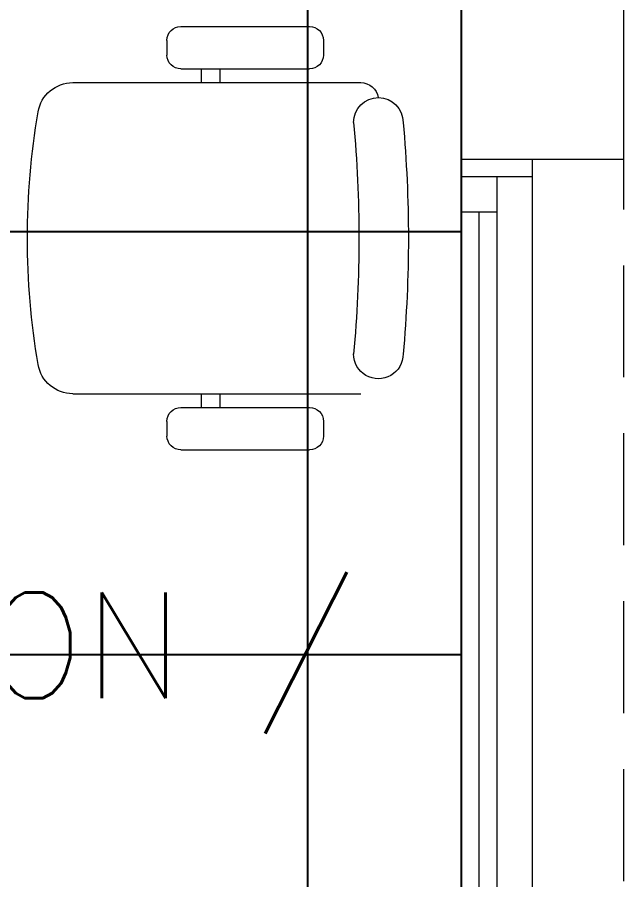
# Model space of a CAD drawing. Header units: inches. Extents: x -12418 to 472786, y -29325 to 19878.
# Drawn here: x 48188 to 49048, y -11119 to -9896 of the extents above; entities that cross this region are included whole.
import ezdxf

# ---------------------------------------------------------------- set-up
doc = ezdxf.new("R2010")
doc.units = ezdxf.units.IN
doc.header["$LTSCALE"] = 25
doc.header["$MEASUREMENT"] = 0
doc.linetypes.add('00-Ground Floor$0$HIDDEN', pattern=[9.525, 6.35, -3.175])
doc.linetypes.add('DASHDOT', pattern=[25.4, 12.7, -6.35, 0, -6.35])
doc.layers.get('0').update_dxf_attribs({"color": 8})
for name, color, linetype, lineweight in [('00-Ground Floor$0$72_EGR_BASE_TEXT', 252, 'Continuous', 5), ('00-Ground Floor$0$Aluminum', 251, 'Continuous', 5), ('00-Ground Floor$0$LOADING', 253, 'Continuous', 5), ('00-Ground Floor$0$NEW Wall', 166, 'Continuous', 5), ('00-Ground Floor$0$Proj', 251, 'Continuous', 5), ('00-Ground Floor$0$Walls', 251, 'Continuous', 5), ('E-LITE-CLNG-CNDT', 6, 'DASHDOT', 35)]:
    doc.layers.add(name, color=color, linetype=linetype, lineweight=lineweight)
doc.layers.add('00-Ground Floor$0$False Ceiling', color=251, linetype='Continuous')
doc.styles.add('00-Ground Floor$0$SIMPLEX', font='SIMPLEX.shx', dxfattribs={"height": 150})

# ---------------------------------------------------------------- blocks, each defined once
blk = doc.blocks.new('*X69')
at = {"color": 0}
for p, q in [((5, 3), (5, 3)), ((5, 3), (5, 3)), ((5, 3), (5, 3)), ((5, 3), (5, 3)), ((5, 3), (5, 3)), ((5, 3), (5, 3)), ((5, 3), (5, 3)), ((5, 3), (5, 3)), ((5, 3), (5, 3)), ((5, 3), (5, 3)), ((5, 3), (5, 3)), ((5, 3), (5, 3)), ((5, 3), (5, 3)), ((5, 3), (5, 3)), ((5, 3), (5, 3)), ((5, 3), (5, 3)), ((5, 3), (5, 3)), ((5, 3), (5, 3)), ((5, 3), (5, 3)), ((5, 3), (5, 3)), ((5, 3), (5, 3)), ((5, 3), (5, 3)), ((5, 3), (5, 3)), ((5, 3), (5, 3)), ((5, 3), (5, 3)), ((5, 3), (5, 3)), ((5, 3), (5, 3)), ((5, 3), (5, 3)), ((5, 3), (5, 3)), ((5, 3), (5, 3)), ((5, 3), (5, 3)), ((5, 3), (5, 3)), ((5, 3), (5, 3)), ((5, 3), (5, 3)), ((5, 3), (5, 3)), ((5, 3), (5, 3)), ((5, 3), (5, 3)), ((5, 3), (5, 3)), ((5, 3), (5, 3)), ((5, 3), (5, 3)), ((5, 3), (5, 3)), ((5, 3), (5, 3)), ((5, 3), (5, 3)), ((5, 3), (5, 3)), ((5, 3), (5, 3)), ((5, 3), (5, 3)), ((5, 3), (5, 3)), ((5, 3), (5, 3)), ((5, 3), (5, 3)), ((5, 3), (5, 3)), ((5, 3), (5, 3)), ((5, 3), (5, 3)), ((5, 3), (5, 3)), ((5, 3), (5, 3)), ((5, 3), (5, 3)), ((5, 3), (5, 3)), ((5, 3), (5, 3)), ((5, 3), (5, 3)), ((5, 3), (5, 3)), ((5, 3), (5, 3)), ((5, 3), (5, 3)), ((5, 3), (5, 3)), ((5, 3), (5, 3)), ((5, 3), (5, 3)), ((5, 3), (5, 3)), ((5, 3), (5, 3)), ((6, 3), (5, 3)), ((5, 3), (5, 3)), ((6, 3), (5, 3)), ((5, 3), (5, 3)), ((6, 3), (5, 3)), ((5, 3), (5, 3)), ((6, 3), (5, 3)), ((5, 3), (5, 3)), ((5, 3), (5, 3)), ((5, 3), (5, 3)), ((5, 3), (5, 3)), ((5, 3), (5, 3)), ((5, 3), (5, 3)), ((5, 3), (5, 3)), ((5, 3), (5, 3)), ((5, 3), (5, 3)), ((5, 3), (5, 3)), ((5, 3), (5, 3)), ((5, 3), (5, 3)), ((5, 3), (5, 3)), ((5, 3), (5, 3)), ((5, 3), (5, 3)), ((5, 3), (5, 3)), ((5, 3), (5, 3)), ((5, 3), (5, 3)), ((5, 3), (5, 3)), ((5, 3), (5, 3)), ((5, 3), (5, 3)), ((5, 3), (5, 3)), ((5, 3), (5, 3)), ((6, 3), (6, 3)), ((6, 3), (6, 3)), ((6, 3), (6, 3)), ((6, 3), (6, 3)), ((6, 3), (6, 3)), ((6, 3), (6, 3)), ((6, 3), (6, 3)), ((6, 3), (6, 3)), ((6, 3), (6, 3)), ((6, 3), (6, 3)), ((6, 3), (6, 3)), ((6, 3), (6, 3)), ((6, 3), (6, 3)), ((6, 3), (6, 3)), ((6, 3), (6, 3)), ((6, 3), (6, 3)), ((6, 3), (6, 3)), ((6, 3), (6, 3)), ((6, 3), (6, 3)), ((6, 3), (6, 3)), ((6, 3), (6, 3)), ((6, 3), (6, 3)), ((6, 3), (6, 3)), ((6, 3), (6, 3)), ((6, 3), (6, 3)), ((6, 3), (6, 3)), ((6, 3), (6, 3)), ((6, 3), (6, 3)), ((6, 3), (6, 3)), ((6, 3), (6, 3)), ((6, 3), (6, 3)), ((6, 3), (6, 3)), ((6, 3), (6, 3)), ((6, 3), (6, 3)), ((6, 3), (6, 3)), ((6, 3), (6, 3)), ((6, 3), (6, 3)), ((6, 3), (6, 3)), ((6, 3), (6, 3)), ((6, 3), (6, 3)), ((6, 3), (6, 3)), ((6, 3), (6, 3)), ((6, 3), (6, 3)), ((6, 3), (6, 3)), ((6, 3), (6, 3)), ((6, 3), (6, 3)), ((6, 3), (6, 3)), ((6, 3), (6, 3)), ((6, 3), (6, 3)), ((6, 3), (6, 3)), ((6, 3), (6, 3)), ((6, 3), (6, 3)), ((6, 3), (6, 3)), ((6, 3), (6, 3)), ((6, 3), (6, 3)), ((6, 3), (6, 3)), ((6, 3), (6, 3)), ((6, 3), (6, 3)), ((6, 3), (6, 3)), ((6, 3), (6, 3)), ((6, 3), (6, 3)), ((6, 3), (6, 3)), ((6, 3), (6, 3)), ((6, 3), (6, 3)), ((6, 3), (6, 3)), ((6, 3), (6, 3)), ((6, 3), (6, 3)), ((6, 3), (6, 3)), ((6, 3), (6, 3)), ((6, 3), (6, 3)), ((6, 3), (6, 3)), ((6, 3), (6, 3)), ((6, 3), (6, 3)), ((6, 3), (6, 3)), ((6, 3), (6, 3)), ((6, 3), (6, 3)), ((6, 3), (6, 3)), ((6, 3), (6, 3)), ((6, 3), (6, 3)), ((6, 3), (6, 3)), ((6, 3), (6, 3)), ((6, 3), (6, 3)), ((6, 3), (6, 3)), ((6, 3), (6, 3)), ((6, 3), (6, 3)), ((6, 3), (6, 3)), ((6, 3), (6, 3)), ((6, 3), (6, 3)), ((6, 3), (6, 3)), ((6, 3), (6, 3)), ((6, 3), (6, 3)), ((6, 3), (6, 3)), ((6, 3), (6, 3)), ((6, 3), (6, 3)), ((6, 3), (6, 3)), ((6, 3), (6, 3)), ((6, 3), (6, 3)), ((6, 3), (6, 3)), ((6, 3), (6, 3)), ((6, 3), (6, 3)), ((6, 3), (6, 3)), ((6, 3), (6, 3)), ((6, 3), (6, 3)), ((6, 3), (6, 3)), ((6, 3), (6, 3)), ((6, 3), (6, 3)), ((6, 3), (6, 3)), ((6, 3), (6, 3)), ((6, 3), (6, 3)), ((6, 3), (6, 3)), ((6, 3), (6, 3)), ((6, 3), (6, 3)), ((6, 3), (6, 3)), ((6, 3), (6, 3)), ((6, 3), (6, 3)), ((6, 3), (6, 3)), ((6, 3), (6, 3)), ((6, 3), (6, 3)), ((6, 3), (6, 3)), ((6, 3), (6, 3)), ((6, 3), (6, 3)), ((6, 3), (6, 3)), ((6, 3), (6, 3)), ((6, 3), (6, 3)), ((6, 3), (6, 3)), ((6, 3), (6, 3)), ((6, 3), (6, 3)), ((6, 3), (6, 3)), ((6, 3), (6, 3)), ((6, 3), (6, 3)), ((6, 3), (6, 3)), ((6, 3), (6, 3)), ((6, 3), (6, 3)), ((6, 3), (6, 3)), ((6, 3), (6, 3)), ((6, 3), (6, 3)), ((6, 3), (6, 3)), ((6, 3), (6, 3)), ((6, 3), (6, 3)), ((6, 3), (6, 3)), ((6, 3), (6, 3)), ((6, 3), (6, 3)), ((6, 3), (6, 3)), ((6, 3), (6, 3)), ((6, 3), (6, 3)), ((6, 3), (6, 3)), ((6, 3), (6, 3)), ((6, 3), (6, 3)), ((6, 3), (6, 3)), ((6, 3), (6, 3)), ((6, 3), (6, 3)), ((6, 3), (6, 3)), ((6, 3), (6, 3)), ((6, 3), (6, 3)), ((6, 3), (6, 3)), ((6, 3), (6, 3)), ((6, 3), (6, 3)), ((6, 3), (6, 3)), ((6, 3), (6, 3)), ((6, 3), (6, 3)), ((6, 3), (6, 3)), ((6, 3), (6, 3)), ((6, 3), (6, 3)), ((6, 3), (6, 3)), ((6, 3), (6, 3)), ((6, 3), (6, 3)), ((6, 3), (6, 3)), ((6, 3), (6, 3)), ((6, 3), (6, 3)), ((6, 3), (6, 3)), ((6, 3), (6, 3)), ((6, 3), (6, 3)), ((6, 3), (6, 3)), ((6, 3), (6, 3)), ((6, 3), (6, 3)), ((6, 3), (6, 3)), ((6, 3), (6, 3)), ((6, 3), (6, 3)), ((6, 3), (6, 3)), ((6, 3), (6, 3)), ((6, 3), (6, 3)), ((6, 3), (6, 3)), ((6, 3), (6, 3)), ((6, 3), (6, 3)), ((6, 3), (6, 3)), ((6, 3), (6, 3)), ((6, 3), (6, 3)), ((6, 3), (6, 3)), ((6, 3), (6, 3)), ((6, 3), (6, 3)), ((6, 3), (6, 3)), ((6, 3), (6, 3)), ((6, 3), (6, 3)), ((6, 3), (6, 3)), ((6, 3), (6, 3)), ((6, 3), (6, 3)), ((6, 3), (6, 3)), ((6, 3), (6, 3)), ((6, 3), (6, 3)), ((6, 3), (6, 3)), ((6, 3), (6, 3)), ((6, 3), (6, 3)), ((6, 3), (6, 3)), ((6, 3), (6, 3)), ((6, 3), (5, 3)), ((6, 3), (5, 3)), ((6, 3), (5, 3)), ((6, 3), (5, 3)), ((6, 3), (5, 3)), ((6, 3), (6, 3)), ((6, 3), (6, 3)), ((6, 3), (6, 3)), ((6, 3), (6, 3)), ((6, 3), (6, 3)), ((6, 3), (6, 3)), ((6, 3), (6, 3)), ((6, 3), (6, 3)), ((6, 3), (6, 3)), ((6, 3), (6, 3)), ((6, 3), (6, 3)), ((6, 3), (6, 3)), ((6, 3), (6, 3)), ((6, 3), (6, 3)), ((6, 3), (6, 3)), ((6, 3), (6, 3)), ((6, 3), (6, 3)), ((6, 3), (6, 3)), ((6, 3), (6, 3)), ((6, 3), (6, 3)), ((6, 3), (6, 3)), ((6, 3), (6, 3)), ((6, 3), (6, 3)), ((6, 3), (6, 3)), ((6, 3), (6, 3)), ((6, 3), (6, 3)), ((6, 3), (6, 3)), ((6, 3), (6, 3)), ((6, 3), (6, 3)), ((6, 3), (6, 3)), ((6, 3), (6, 3)), ((6, 3), (6, 3)), ((6, 3), (6, 3)), ((6, 3), (6, 3)), ((6, 3), (6, 3)), ((6, 3), (6, 3)), ((6, 3), (6, 3)), ((6, 3), (6, 3)), ((6, 3), (6, 3)), ((6, 3), (6, 3)), ((6, 3), (6, 3)), ((6, 3), (6, 3)), ((6, 3), (6, 3)), ((6, 3), (6, 3)), ((6, 3), (6, 3)), ((6, 3), (6, 3)), ((6, 3), (6, 3)), ((6, 3), (6, 3)), ((6, 3), (6, 3)), ((6, 3), (6, 3)), ((6, 3), (6, 3)), ((6, 3), (6, 3)), ((6, 3), (6, 3)), ((6, 3), (6, 3)), ((6, 3), (6, 3)), ((6, 3), (6, 3)), ((6, 3), (6, 3)), ((6, 3), (6, 3)), ((6, 3), (6, 3)), ((6, 3), (6, 3)), ((6, 3), (6, 3)), ((6, 3), (6, 3)), ((6, 3), (6, 3)), ((6, 3), (6, 3)), ((6, 3), (6, 3)), ((6, 3), (6, 3)), ((6, 3), (6, 3)), ((6, 3), (6, 3)), ((6, 3), (6, 3)), ((6, 3), (6, 3)), ((6, 3), (6, 3)), ((6, 3), (6, 3)), ((6, 3), (6, 3)), ((6, 3), (6, 3)), ((6, 3), (6, 3)), ((6, 3), (6, 3)), ((6, 3), (6, 3)), ((6, 3), (6, 3)), ((6, 3), (6, 3)), ((6, 3), (6, 3)), ((6, 3), (6, 3)), ((6, 3), (6, 3)), ((6, 3), (6, 3)), ((6, 3), (6, 3)), ((6, 3), (6, 3)), ((6, 3), (6, 3)), ((6, 3), (6, 3)), ((6, 3), (6, 3)), ((6, 3), (6, 3)), ((6, 3), (6, 3)), ((6, 3), (6, 3)), ((6, 3), (6, 3)), ((6, 3), (6, 3)), ((6, 3), (6, 3)), ((6, 3), (6, 3)), ((6, 3), (6, 3)), ((6, 3), (6, 3)), ((6, 3), (6, 3)), ((6, 3), (6, 3)), ((6, 3), (6, 3)), ((6, 3), (6, 3)), ((6, 3), (6, 3)), ((6, 3), (6, 3)), ((6, 3), (6, 3)), ((6, 3), (6, 3)), ((6, 3), (6, 3)), ((6, 3), (6, 3)), ((6, 3), (6, 3)), ((6, 3), (6, 3)), ((6, 3), (6, 3)), ((6, 3), (6, 3)), ((6, 3), (6, 3)), ((6, 3), (6, 3)), ((6, 3), (6, 3)), ((6, 3), (6, 3)), ((6, 3), (6, 3)), ((6, 3), (6, 3)), ((6, 3), (6, 3)), ((6, 3), (6, 3)), ((6, 3), (6, 3)), ((6, 3), (6, 3)), ((6, 3), (6, 3)), ((6, 3), (6, 3)), ((6, 3), (6, 3)), ((6, 3), (6, 3)), ((6, 3), (6, 3)), ((6, 3), (6, 3)), ((6, 3), (6, 3)), ((6, 3), (6, 3)), ((6, 3), (6, 3)), ((6, 3), (6, 3)), ((6, 3), (6, 3)), ((6, 3), (6, 3)), ((6, 3), (6, 3)), ((6, 3), (6, 3)), ((6, 3), (6, 3)), ((6, 3), (6, 3)), ((6, 3), (6, 3)), ((6, 3), (6, 3)), ((6, 3), (6, 3)), ((6, 3), (6, 3)), ((6, 3), (6, 3)), ((6, 3), (6, 3)), ((6, 3), (6, 3)), ((6, 3), (6, 3)), ((6, 3), (6, 3)), ((6, 3), (6, 3)), ((6, 3), (6, 3)), ((6, 3), (6, 3)), ((6, 3), (6, 3)), ((6, 3), (6, 3)), ((6, 3), (6, 3)), ((6, 3), (6, 3)), ((6, 3), (6, 3)), ((6, 3), (6, 3)), ((6, 3), (6, 3)), ((6, 3), (6, 3)), ((6, 3), (6, 3)), ((6, 3), (6, 3)), ((6, 3), (6, 3)), ((6, 3), (6, 3)), ((6, 3), (6, 3)), ((6, 3), (6, 3)), ((6, 3), (6, 3)), ((6, 3), (6, 3)), ((6, 3), (6, 3)), ((6, 3), (6, 3)), ((6, 3), (6, 3)), ((6, 3), (6, 3)), ((6, 3), (6, 3)), ((6, 3), (6, 3)), ((6, 3), (6, 3)), ((6, 3), (6, 3)), ((6, 3), (6, 3)), ((6, 3), (6, 3)), ((6, 3), (6, 3)), ((6, 3), (6, 3)), ((6, 3), (6, 3)), ((6, 3), (6, 3)), ((6, 3), (6, 3)), ((6, 3), (6, 3)), ((6, 3), (6, 3)), ((6, 3), (6, 3)), ((6, 3), (6, 3)), ((6, 3), (6, 3)), ((6, 3), (6, 3)), ((6, 3), (6, 3)), ((6, 3), (6, 3)), ((6, 3), (6, 3)), ((6, 3), (6, 3)), ((6, 3), (6, 3)), ((6, 3), (6, 3)), ((6, 3), (6, 3)), ((6, 3), (6, 3)), ((6, 3), (6, 3)), ((6, 3), (6, 3)), ((6, 3), (6, 3)), ((6, 3), (6, 3)), ((6, 3), (6, 3)), ((6, 3), (6, 3)), ((6, 3), (6, 3)), ((6, 3), (6, 3)), ((6, 3), (6, 3)), ((6, 3), (6, 3)), ((6, 3), (6, 3)), ((6, 3), (6, 3)), ((6, 3), (6, 3)), ((6, 3), (6, 3)), ((6, 3), (6, 3)), ((6, 3), (6, 3)), ((6, 3), (6, 3)), ((6, 3), (6, 3)), ((6, 3), (6, 3)), ((6, 3), (6, 3)), ((6, 3), (6, 3)), ((6, 3), (6, 3)), ((6, 3), (6, 3)), ((6, 3), (6, 3)), ((6, 3), (6, 3)), ((6, 3), (6, 3)), ((6, 3), (6, 3)), ((6, 3), (6, 3)), ((6, 3), (6, 3)), ((6, 3), (6, 3)), ((6, 3), (6, 3)), ((6, 3), (6, 3)), ((6, 3), (6, 3)), ((6, 3), (6, 3)), ((6, 3), (6, 3)), ((6, 3), (6, 3)), ((6, 3), (6, 3)), ((6, 3), (6, 3)), ((6, 3), (6, 3)), ((6, 3), (6, 3)), ((6, 3), (6, 3)), ((6, 3), (6, 3)), ((6, 3), (6, 3)), ((6, 3), (6, 3)), ((6, 3), (6, 3)), ((6, 3), (6, 3)), ((6, 3), (6, 3)), ((6, 3), (6, 3)), ((6, 3), (6, 3)), ((6, 3), (6, 3)), ((6, 3), (6, 3)), ((6, 3), (6, 3)), ((6, 3), (6, 3)), ((6, 3), (6, 3)), ((6, 3), (6, 3)), ((6, 3), (6, 3)), ((6, 3), (6, 3)), ((6, 3), (6, 3)), ((6, 3), (6, 3)), ((6, 3), (6, 3)), ((6, 3), (6, 3)), ((6, 3), (6, 3)), ((6, 3), (6, 3)), ((6, 3), (6, 3)), ((6, 3), (6, 3)), ((6, 3), (6, 3)), ((6, 3), (6, 3)), ((6, 3), (6, 3)), ((6, 3), (6, 3)), ((6, 3), (6, 3)), ((6, 3), (6, 3)), ((6, 3), (6, 3)), ((6, 3), (6, 3)), ((6, 3), (6, 3)), ((6, 3), (6, 3)), ((6, 3), (6, 3)), ((6, 3), (6, 3)), ((6, 3), (6, 3)), ((6, 3), (6, 3)), ((6, 3), (6, 3)), ((6, 3), (6, 3)), ((6, 3), (6, 3)), ((6, 3), (6, 3)), ((6, 3), (6, 3)), ((6, 3), (6, 3)), ((6, 3), (6, 3)), ((6, 3), (6, 3)), ((6, 3), (6, 3)), ((6, 3), (6, 3)), ((6, 3), (6, 3)), ((6, 3), (6, 3)), ((6, 3), (6, 3)), ((6, 3), (6, 3)), ((6, 3), (6, 3)), ((6, 3), (6, 3)), ((6, 3), (6, 3)), ((6, 3), (6, 3)), ((6, 3), (6, 3)), ((6, 3), (6, 3)), ((6, 3), (6, 3)), ((6, 3), (6, 3)), ((6, 3), (6, 3)), ((6, 3), (6, 3)), ((6, 3), (6, 3)), ((6, 3), (6, 3)), ((6, 3), (6, 3)), ((6, 3), (6, 3)), ((6, 3), (6, 3)), ((6, 3), (6, 3)), ((6, 3), (6, 3)), ((6, 3), (6, 3)), ((6, 3), (6, 3)), ((6, 3), (6, 3)), ((6, 3), (6, 3)), ((6, 3), (6, 3)), ((6, 3), (6, 3)), ((6, 3), (6, 3)), ((6, 3), (6, 3)), ((6, 3), (6, 3)), ((6, 3), (6, 3)), ((6, 3), (6, 3)), ((6, 3), (6, 3)), ((6, 3), (6, 3))]:
    blk.add_line(p, q, dxfattribs=at)
blk = doc.blocks.new('*X70')
at = {"color": 0}
for p, q in [((13, 1), (13, 1)), ((13, 1), (13, 1)), ((13, 1), (13, 1)), ((13, 1), (13, 1)), ((13, 1), (13, 1)), ((13, 1), (13, 1)), ((13, 1), (13, 1)), ((13, 1), (13, 1)), ((13, 1), (13, 1)), ((13, 1), (13, 1)), ((13, 1), (13, 1)), ((13, 1), (13, 1)), ((13, 1), (13, 1)), ((13, 1), (13, 1)), ((13, 1), (13, 1)), ((13, 1), (14, 1)), ((13, 1), (14, 1)), ((13, 1), (14, 1)), ((13, 1), (13, 1)), ((13, 1), (13, 1)), ((13, 1), (13, 1)), ((13, 1), (13, 1)), ((13, 1), (13, 1)), ((13, 1), (13, 1)), ((13, 1), (13, 1)), ((13, 1), (13, 1)), ((13, 1), (13, 1)), ((13, 1), (13, 1)), ((13, 1), (13, 1)), ((13, 1), (13, 1)), ((13, 1), (13, 1)), ((13, 1), (13, 1)), ((13, 1), (13, 1)), ((13, 1), (13, 1)), ((13, 1), (13, 1)), ((13, 1), (13, 1)), ((13, 1), (13, 1)), ((13, 1), (13, 1)), ((13, 1), (13, 1)), ((13, 1), (13, 1)), ((13, 1), (13, 1)), ((13, 1), (13, 1)), ((13, 1), (13, 1)), ((13, 1), (13, 1)), ((13, 1), (13, 1)), ((13, 1), (13, 1)), ((13, 1), (13, 1)), ((13, 1), (13, 1)), ((13, 1), (13, 1)), ((13, 1), (13, 1)), ((13, 1), (13, 1)), ((13, 1), (13, 1)), ((13, 1), (13, 1)), ((13, 1), (13, 1)), ((13, 1), (13, 1)), ((13, 1), (13, 1)), ((13, 1), (13, 1)), ((13, 1), (13, 1)), ((13, 1), (13, 1)), ((13, 1), (13, 1)), ((13, 1), (13, 1)), ((13, 1), (13, 1)), ((13, 1), (13, 1)), ((13, 1), (13, 1)), ((13, 1), (13, 1)), ((13, 1), (13, 1)), ((13, 1), (13, 1)), ((13, 1), (13, 1)), ((13, 1), (13, 1)), ((13, 1), (13, 1)), ((13, 1), (13, 1)), ((13, 1), (13, 1)), ((13, 1), (13, 1)), ((13, 1), (13, 1)), ((13, 1), (13, 1)), ((13, 1), (13, 1)), ((13, 1), (13, 1)), ((13, 1), (13, 1)), ((13, 1), (13, 1)), ((13, 1), (13, 1)), ((13, 1), (13, 1)), ((13, 1), (13, 1)), ((13, 1), (13, 1)), ((13, 1), (13, 1)), ((13, 1), (13, 1)), ((13, 1), (13, 1)), ((13, 1), (13, 1)), ((13, 1), (13, 1)), ((13, 1), (13, 1)), ((13, 1), (13, 1)), ((13, 1), (13, 1)), ((13, 1), (13, 1)), ((13, 1), (13, 1)), ((13, 1), (13, 1)), ((13, 1), (13, 1)), ((13, 1), (13, 1)), ((13, 1), (13, 1)), ((13, 1), (13, 1)), ((13, 1), (13, 1)), ((13, 1), (13, 1)), ((13, 1), (13, 1)), ((13, 1), (13, 1)), ((13, 1), (13, 1)), ((13, 1), (13, 1)), ((13, 1), (13, 1)), ((13, 1), (13, 1)), ((13, 1), (13, 1)), ((13, 1), (13, 1)), ((13, 1), (13, 1)), ((13, 1), (13, 1)), ((13, 1), (13, 1)), ((13, 1), (13, 1)), ((13, 1), (13, 1)), ((13, 1), (13, 1)), ((13, 1), (13, 1)), ((13, 1), (13, 1)), ((13, 1), (13, 1)), ((13, 1), (13, 1)), ((13, 1), (13, 1)), ((13, 1), (13, 1)), ((13, 1), (13, 1)), ((13, 1), (13, 1)), ((13, 1), (13, 1)), ((13, 1), (14, 1)), ((13, 0), (13, 0)), ((13, 0), (13, 0)), ((13, 0), (13, 0)), ((13, 0), (13, 0)), ((13, 0), (13, 0)), ((13, 0), (13, 0)), ((13, 0), (13, 0)), ((13, 0), (13, 0)), ((13, 0), (13, 0)), ((13, 0), (13, 0)), ((13, 0), (13, 0)), ((13, 0), (13, 0)), ((13, 0), (13, 0)), ((13, 0), (13, 0)), ((13, 0), (13, 0)), ((13, 0), (13, 0)), ((13, 0), (13, 0)), ((13, 0), (13, 0)), ((13, 0), (13, 0)), ((13, 0), (13, 0)), ((13, 0), (13, 0)), ((13, 0), (13, 0)), ((13, 0), (13, 0)), ((13, 0), (13, 0)), ((13, 0), (13, 0)), ((13, 0), (13, 0)), ((13, 0), (13, 0)), ((13, 0), (13, 0)), ((13, 0), (13, 0)), ((13, 0), (13, 0)), ((13, 0), (13, 0)), ((13, 0), (13, 0)), ((13, 0), (13, 0)), ((13, 0), (13, 0)), ((13, 0), (13, 0)), ((13, 0), (13, 0)), ((13, 0), (13, 0)), ((13, 0), (13, 0)), ((13, 0), (13, 0)), ((13, 0), (13, 0)), ((13, 0), (13, 0)), ((13, 0), (13, 0)), ((13, 0), (13, 0)), ((13, 0), (13, 0)), ((13, 0), (13, 0)), ((13, 0), (13, 0)), ((13, 0), (13, 0)), ((13, 0), (13, 0)), ((13, 0), (14, 0)), ((13, 0), (14, 0)), ((13, 0), (13, 0)), ((13, 0), (14, 0)), ((14, 1), (14, 1)), ((14, 1), (14, 1)), ((14, 1), (14, 1)), ((14, 1), (14, 1)), ((14, 1), (14, 1)), ((14, 1), (14, 1)), ((14, 1), (14, 1)), ((14, 1), (14, 1)), ((14, 1), (14, 1)), ((14, 1), (14, 1)), ((14, 1), (14, 1)), ((14, 1), (14, 1)), ((14, 1), (14, 1)), ((14, 1), (14, 1)), ((14, 1), (14, 1)), ((14, 1), (14, 1)), ((14, 1), (14, 1)), ((14, 1), (14, 1)), ((14, 1), (14, 1)), ((14, 1), (14, 1)), ((14, 1), (14, 1)), ((14, 1), (14, 1)), ((14, 1), (14, 1)), ((14, 1), (14, 1)), ((14, 1), (14, 1)), ((14, 1), (14, 1)), ((14, 1), (14, 1)), ((14, 1), (14, 1)), ((14, 1), (14, 1)), ((14, 1), (14, 1)), ((14, 1), (14, 1)), ((14, 1), (14, 1)), ((14, 1), (14, 1)), ((14, 1), (14, 1)), ((14, 1), (14, 1)), ((14, 1), (14, 1)), ((14, 1), (14, 1)), ((14, 1), (14, 1)), ((14, 1), (14, 1)), ((14, 1), (14, 1)), ((14, 1), (14, 1)), ((14, 1), (14, 1)), ((14, 1), (14, 1)), ((14, 1), (14, 1)), ((14, 1), (14, 1)), ((14, 1), (14, 1)), ((14, 1), (14, 1)), ((14, 1), (14, 1)), ((14, 1), (14, 1)), ((14, 1), (14, 1)), ((14, 1), (14, 1)), ((14, 1), (14, 1)), ((14, 1), (14, 1)), ((14, 1), (14, 1)), ((14, 1), (14, 1)), ((14, 1), (14, 1)), ((14, 1), (14, 1)), ((14, 1), (14, 1)), ((14, 1), (14, 1)), ((14, 1), (14, 1)), ((14, 1), (14, 1)), ((14, 1), (14, 1)), ((14, 1), (14, 1)), ((14, 1), (14, 1)), ((14, 1), (14, 1)), ((14, 1), (14, 1)), ((14, 1), (14, 1)), ((14, 1), (14, 1)), ((14, 1), (14, 1)), ((14, 1), (14, 1)), ((14, 1), (14, 1)), ((14, 1), (14, 1)), ((14, 1), (14, 1)), ((14, 1), (14, 1)), ((14, 1), (14, 1)), ((14, 1), (14, 1)), ((14, 1), (14, 1)), ((14, 1), (14, 1)), ((14, 1), (14, 1)), ((14, 1), (14, 1)), ((14, 1), (14, 1)), ((14, 1), (14, 1)), ((14, 1), (14, 1)), ((14, 1), (14, 1)), ((14, 1), (14, 1)), ((14, 1), (14, 1)), ((14, 1), (14, 1)), ((14, 1), (14, 1)), ((14, 1), (14, 1)), ((14, 1), (14, 1)), ((14, 1), (14, 1)), ((14, 1), (14, 1)), ((14, 1), (14, 1)), ((14, 1), (14, 1)), ((14, 0), (14, 0)), ((14, 0), (14, 0)), ((14, 0), (14, 0)), ((14, 0), (14, 0)), ((14, 0), (14, 0)), ((14, 0), (14, 0)), ((14, 0), (14, 0)), ((14, 0), (14, 0)), ((14, 0), (14, 0)), ((14, 0), (14, 0)), ((14, 0), (14, 0)), ((14, 0), (14, 0)), ((14, 0), (14, 0)), ((14, 0), (14, 0)), ((14, 0), (14, 0)), ((14, 0), (14, 0)), ((14, 0), (14, 0)), ((14, 0), (14, 0)), ((14, 0), (14, 0)), ((14, 0), (14, 0)), ((14, 0), (14, 0)), ((14, 0), (14, 0)), ((14, 0), (14, 0)), ((14, 0), (14, 0)), ((14, 0), (14, 0)), ((14, 0), (14, 0)), ((14, 0), (14, 0)), ((14, 0), (14, 0)), ((14, 0), (14, 0)), ((14, 0), (14, 0)), ((14, 0), (14, 0)), ((14, 0), (14, 0)), ((14, 0), (14, 0)), ((14, 0), (14, 0)), ((14, 0), (14, 0)), ((14, 0), (14, 0)), ((14, 0), (14, 0)), ((14, 0), (14, 0)), ((14, 0), (14, 0)), ((14, 0), (14, 0)), ((14, 0), (14, 0)), ((14, 0), (14, 0)), ((14, 0), (14, 0)), ((14, 0), (14, 0)), ((14, 0), (14, 0)), ((14, 0), (14, 0)), ((14, 0), (14, 0)), ((14, 0), (14, 0)), ((13, 0), (13, 0)), ((13, 0), (14, 0)), ((13, 0), (13, 0)), ((13, 0), (14, 0)), ((13, 0), (13, 0)), ((13, 0), (14, 0)), ((13, 0), (13, 0)), ((13, 0), (13, 0)), ((13, 0), (13, 0)), ((13, 0), (13, 0)), ((13, 0), (14, 0)), ((13, 0), (13, 0)), ((13, 0), (14, 0)), ((13, 0), (13, 0)), ((13, 0), (14, 0)), ((13, 0), (13, 0)), ((13, 0), (14, 0)), ((13, 0), (13, 0)), ((13, 0), (14, 0)), ((13, 0), (13, 0)), ((13, 0), (14, 0)), ((13, 0), (13, 0)), ((13, 0), (14, 0)), ((13, 0), (13, 0)), ((13, 0), (13, 0)), ((13, 0), (13, 0)), ((13, 0), (14, 0)), ((13, 0), (13, 0)), ((13, 0), (14, 0)), ((13, 0), (13, 0)), ((13, 0), (14, 0)), ((13, 0), (13, 0)), ((13, 0), (14, 0)), ((13, 0), (13, 0)), ((13, 0), (13, 0)), ((13, 0), (13, 0)), ((13, 0), (13, 0)), ((13, 0), (13, 0)), ((13, 0), (13, 0)), ((13, 0), (13, 0)), ((13, 0), (13, 0)), ((13, 0), (13, 0)), ((13, 0), (13, 0)), ((13, 0), (13, 0)), ((13, 0), (13, 0)), ((13, 0), (13, 0)), ((13, 0), (13, 0)), ((13, 0), (13, 0)), ((13, 0), (13, 0)), ((13, 0), (13, 0)), ((13, 0), (13, 0)), ((13, 0), (13, 0)), ((13, 0), (13, 0)), ((13, 0), (13, 0)), ((13, 0), (13, 0)), ((13, 0), (13, 0)), ((13, 0), (13, 0)), ((13, 0), (13, 0)), ((13, 0), (13, 0)), ((13, 0), (13, 0)), ((13, 0), (13, 0)), ((13, 0), (13, 0)), ((13, 0), (13, 0)), ((13, 0), (13, 0)), ((13, -1), (13, -1)), ((13, -1), (13, -1)), ((13, -1), (13, -1)), ((13, -1), (13, -1)), ((13, -1), (13, -1)), ((13, -1), (14, -1)), ((13, -1), (13, -1)), ((14, 0), (14, 0)), ((14, 0), (14, 0)), ((14, 0), (14, 0)), ((14, 0), (14, 0)), ((14, 0), (14, 0)), ((14, 0), (14, 0)), ((14, 0), (14, 0)), ((14, 0), (14, 0)), ((14, 0), (14, 0)), ((14, 0), (14, 0)), ((14, 0), (14, 0)), ((14, 0), (14, 0)), ((14, 0), (14, 0)), ((14, 0), (14, 0)), ((14, 0), (14, 0)), ((13, 0), (14, 0)), ((14, 0), (14, 0)), ((14, 0), (14, 0)), ((14, 0), (14, 0)), ((14, 0), (14, 0)), ((14, 0), (14, 0)), ((14, 0), (14, 0)), ((14, 0), (14, 0)), ((14, 0), (14, 0)), ((14, 0), (14, 0)), ((14, 0), (14, 0)), ((14, 0), (14, 0)), ((14, 0), (14, 0)), ((14, 0), (14, 0)), ((14, 0), (14, 0)), ((14, 0), (14, 0)), ((14, 0), (14, 0)), ((14, 0), (14, 0)), ((14, 0), (14, 0)), ((14, 0), (14, 0)), ((14, 0), (14, 0)), ((14, 0), (14, 0)), ((14, 0), (14, 0)), ((14, 0), (14, 0)), ((14, 0), (14, 0)), ((14, 0), (14, 0)), ((14, 0), (14, 0)), ((14, 0), (14, 0)), ((14, 0), (14, 0)), ((14, 0), (14, 0)), ((14, 0), (14, 0)), ((14, 0), (14, 0)), ((14, 0), (14, 0)), ((14, 0), (14, 0)), ((14, 0), (14, 0)), ((14, -1), (14, -1)), ((14, -1), (14, -1)), ((14, -1), (14, -1)), ((14, -1), (14, -1)), ((14, -1), (14, -1))]:
    blk.add_line(p, q, dxfattribs=at)
blk = doc.blocks.new('00-Ground Floor$0$GF21018-P')
at = {"color": 0}
for p, q in [((-0.2207, 0.4756), (-0.2207, 0.0675)), ((0.2205, 0.4756), (0.2205, 0.0675)), ((-0.2806, 0.3422), (-0.2598, 0.3422)), ((0.2596, 0.3422), (0.2804, 0.3422)), ((-0.3002, 0.3226), (-0.3002, 0.14)), ((-0.2402, 0.3226), (-0.2402, 0.14)), ((0.24, 0.3226), (0.24, 0.14)), ((0.3, 0.3226), (0.3, 0.14)), ((-0.2402, 0.2937), (-0.2207, 0.2937)), ((0.2205, 0.2937), (0.24, 0.2937)), ((-0.2402, 0.2671), (-0.2207, 0.2671)), ((0.2205, 0.2671), (0.24, 0.2671)), ((-0.2806, 0.1204), (-0.2598, 0.1204)), ((0.2596, 0.1204), (0.2804, 0.1204))]:
    blk.add_line(p, q, dxfattribs=at)
for points in [[(0.24, 0.2937), (0.24, 0.2937), (0.24, 0.2937), (0.24, 0.2937), (0.24, 0.2937), (0.24, 0.2937), (0.24, 0.2937), (0.24, 0.2937), (0.24, 0.2937), (0.24, 0.2937), (0.24, 0.2937), (0.24, 0.2937), (0.24, 0.2937), (0.24, 0.2937), (0.24, 0.2937), (0.24, 0.2937), (0.24, 0.2937), (0.24, 0.2937), (0.24, 0.2937), (0.24, 0.2937), (0.24, 0.2937), (0.24, 0.2937), (0.24, 0.2937), (0.24, 0.2937), (0.24, 0.2937), (0.24, 0.2937), (0.24, 0.2937), (0.24, 0.2937), (0.24, 0.2937), (0.24, 0.2937), (0.24, 0.2937), (0.24, 0.2937), (0.24, 0.2937), (0.24, 0.2937), (0.24, 0.2937), (0.24, 0.2937), (0.24, 0.2937), (0.24, 0.2937), (0.24, 0.2937), (0.24, 0.2937), (0.24, 0.2937), (0.24, 0.2937), (0.24, 0.2937), (0.24, 0.2937), (0.24, 0.2937), (0.24, 0.2937), (0.24, 0.2937), (0.24, 0.2937), (0.24, 0.2937), (0.24, 0.2937), (0.24, 0.2937), (0.24, 0.2937), (0.24, 0.2937), (0.24, 0.2937), (0.24, 0.2937), (0.24, 0.2937), (0.24, 0.2937), (0.24, 0.2937), (0.24, 0.2937), (0.24, 0.2937), (0.24, 0.2937), (0.24, 0.2937), (0.24, 0.2937), (0.24, 0.2937), (0.24, 0.2937), (0.24, 0.2937), (0.24, 0.2937), (0.24, 0.2937), (0.24, 0.2937), (0.24, 0.2937), (0.24, 0.2937), (0.24, 0.2937), (0.24, 0.2937), (0.24, 0.2937), (0.24, 0.2937), (0.24, 0.2937), (0.24, 0.2937), (0.24, 0.2937), (0.24, 0.2937), (0.24, 0.2937), (0.24, 0.2937), (0.24, 0.2937), (0.24, 0.2937), (0.24, 0.2937), (0.24, 0.2937), (0.24, 0.2937), (0.24, 0.2937), (0.24, 0.2937), (0.24, 0.2937), (0.24, 0.2937), (0.24, 0.2937), (0.24, 0.2937), (0.24, 0.2937), (0.24, 0.2937), (0.24, 0.2937), (0.24, 0.2937), (0.24, 0.2937), (0.24, 0.2937), (0.24, 0.2937), (0.24, 0.2937), (0.24, 0.2937), (0.24, 0.2937), (0.24, 0.2937), (0.24, 0.2937), (0.24, 0.2937), (0.24, 0.2937), (0.24, 0.2937), (0.24, 0.2937), (0.24, 0.2937), (0.24, 0.2937), (0.24, 0.2937), (0.24, 0.2937), (0.24, 0.2937), (0.24, 0.2937), (0.24, 0.2937), (0.24, 0.2937), (0.24, 0.2937), (0.24, 0.2937), (0.24, 0.2937), (0.24, 0.2937), (0.24, 0.2937), (0.24, 0.2937), (0.24, 0.2937), (0.24, 0.2937), (0.24, 0.2937), (0.24, 0.2937), (0.24, 0.2937), (0.24, 0.2937), (0.24, 0.2937), (0.24, 0.2937), (0.24, 0.2937), (0.24, 0.2937), (0.24, 0.2937), (0.24, 0.2937), (0.24, 0.2937), (0.24, 0.2937), (0.24, 0.2937), (0.24, 0.2937), (0.24, 0.2937), (0.24, 0.2937), (0.24, 0.2937), (0.24, 0.2937), (0.24, 0.2937), (0.24, 0.2937), (0.24, 0.2937), (0.24, 0.2937), (0.24, 0.2937), (0.24, 0.2937), (0.24, 0.2937), (0.24, 0.2937), (0.24, 0.2937), (0.24, 0.2937), (0.24, 0.2937), (0.24, 0.2937), (0.24, 0.2937), (0.24, 0.2937), (0.24, 0.2937), (0.24, 0.2937), (0.24, 0.2937), (0.24, 0.2937), (0.24, 0.2937), (0.24, 0.2937), (0.24, 0.2937), (0.24, 0.2937), (0.24, 0.2937), (0.24, 0.2937), (0.24, 0.2937), (0.24, 0.2937), (0.24, 0.2937), (0.24, 0.2937), (0.24, 0.2937), (0.24, 0.2937), (0.24, 0.2937), (0.24, 0.2937), (0.24, 0.2937), (0.24, 0.2937), (0.24, 0.2937), (0.24, 0.2937), (0.24, 0.2937), (0.24, 0.2937), (0.24, 0.2937), (0.24, 0.2937), (0.24, 0.2937), (0.24, 0.2937), (0.24, 0.2937), (0.24, 0.2937), (0.24, 0.2937), (0.24, 0.2937), (0.24, 0.2937), (0.24, 0.2937), (0.24, 0.2937), (0.24, 0.2937), (0.24, 0.2937), (0.24, 0.2937), (0.24, 0.2937), (0.24, 0.2937), (0.24, 0.2937), (0.24, 0.2937), (0.24, 0.2937), (0.24, 0.2937), (0.24, 0.2937), (0.24, 0.2937), (0.24, 0.2937), (0.24, 0.2937), (0.24, 0.2937), (0.24, 0.2937), (0.24, 0.2937), (0.24, 0.2937), (0.24, 0.2937), (0.24, 0.2937), (0.24, 0.2937), (0.24, 0.2937), (0.24, 0.2937), (0.24, 0.2937), (0.24, 0.2937), (0.24, 0.2937), (0.24, 0.2937), (0.24, 0.2937), (0.24, 0.2937), (0.24, 0.2937), (0.24, 0.2937), (0.24, 0.2937), (0.24, 0.2937), (0.24, 0.2937), (0.24, 0.2937), (0.24, 0.2937), (0.24, 0.2937), (0.24, 0.2937), (0.24, 0.2937), (0.24, 0.2937), (0.24, 0.2937), (0.24, 0.2937), (0.24, 0.2937), (0.24, 0.2937), (0.24, 0.2937), (0.24, 0.2937), (0.24, 0.2937), (0.24, 0.2937), (0.24, 0.2937), (0.24, 0.2937), (0.24, 0.2937), (0.24, 0.2937), (0.24, 0.2937), (0.24, 0.2937), (0.24, 0.2937), (0.24, 0.2937), (0.24, 0.2937), (0.24, 0.2937), (0.24, 0.2937), (0.24, 0.2937), (0.24, 0.2937), (0.24, 0.2937), (0.24, 0.2937), (0.24, 0.2937), (0.24, 0.2937), (0.24, 0.2937), (0.24, 0.2937), (0.24, 0.2937), (0.24, 0.2937), (0.24, 0.2937), (0.24, 0.2937), (0.24, 0.2937), (0.24, 0.2937), (0.24, 0.2937), (0.24, 0.2937), (0.24, 0.2937), (0.24, 0.2937), (0.24, 0.2937), (0.24, 0.2937), (0.24, 0.2937), (0.24, 0.2937), (0.24, 0.2937), (0.24, 0.2937), (0.24, 0.2937), (0.24, 0.2937), (0.24, 0.2937), (0.24, 0.2937)], [(0.24, 0.2937), (0.24, 0.2937), (0.24, 0.2937), (0.24, 0.2937), (0.24, 0.2937), (0.24, 0.2937), (0.24, 0.2937), (0.24, 0.2937), (0.24, 0.2937), (0.24, 0.2937), (0.24, 0.2937), (0.24, 0.2937), (0.24, 0.2937), (0.24, 0.2937), (0.24, 0.2937), (0.24, 0.2937), (0.24, 0.2937), (0.24, 0.2937), (0.24, 0.2937), (0.24, 0.2937), (0.24, 0.2937), (0.24, 0.2937), (0.24, 0.2937), (0.24, 0.2937), (0.24, 0.2937), (0.24, 0.2937), (0.24, 0.2937), (0.24, 0.2937), (0.24, 0.2937), (0.24, 0.2937), (0.24, 0.2937), (0.24, 0.2937), (0.24, 0.2937), (0.24, 0.2937), (0.24, 0.2937), (0.24, 0.2937), (0.24, 0.2937), (0.24, 0.2937), (0.24, 0.2937), (0.24, 0.2937), (0.24, 0.2937), (0.24, 0.2937), (0.24, 0.2937), (0.24, 0.2937), (0.24, 0.2937), (0.24, 0.2937), (0.24, 0.2937), (0.24, 0.2937), (0.24, 0.2937), (0.24, 0.2937), (0.24, 0.2937), (0.24, 0.2937), (0.24, 0.2937), (0.24, 0.2937), (0.24, 0.2937), (0.24, 0.2937), (0.24, 0.2937), (0.24, 0.2937), (0.24, 0.2937), (0.24, 0.2937), (0.24, 0.2937), (0.24, 0.2937), (0.24, 0.2937), (0.24, 0.2937), (0.24, 0.2937), (0.24, 0.2937), (0.24, 0.2937), (0.24, 0.2937), (0.24, 0.2937), (0.24, 0.2937), (0.24, 0.2937), (0.24, 0.2937), (0.24, 0.2937), (0.24, 0.2937), (0.24, 0.2937), (0.24, 0.2937), (0.24, 0.2937), (0.24, 0.2937), (0.24, 0.2937), (0.24, 0.2937), (0.24, 0.2937), (0.24, 0.2937), (0.24, 0.2937), (0.24, 0.2937), (0.24, 0.2937), (0.24, 0.2937), (0.24, 0.2937), (0.24, 0.2937), (0.24, 0.2937), (0.24, 0.2937), (0.24, 0.2937), (0.24, 0.2937), (0.24, 0.2937), (0.24, 0.2937), (0.24, 0.2937), (0.24, 0.2937), (0.24, 0.2937), (0.24, 0.2937), (0.24, 0.2937), (0.24, 0.2937), (0.24, 0.2937), (0.24, 0.2937), (0.24, 0.2937), (0.24, 0.2937), (0.24, 0.2937), (0.24, 0.2937), (0.24, 0.2937), (0.24, 0.2937), (0.24, 0.2937), (0.24, 0.2937), (0.24, 0.2937), (0.24, 0.2937), (0.24, 0.2937), (0.24, 0.2937), (0.24, 0.2937), (0.24, 0.2937), (0.24, 0.2937), (0.24, 0.2937), (0.24, 0.2937), (0.24, 0.2937), (0.24, 0.2937), (0.24, 0.2937), (0.24, 0.2937), (0.24, 0.2937), (0.24, 0.2937), (0.24, 0.2937), (0.24, 0.2937), (0.24, 0.2937), (0.24, 0.2937), (0.24, 0.2937), (0.24, 0.2937), (0.24, 0.2937), (0.24, 0.2937), (0.24, 0.2937), (0.24, 0.2937), (0.24, 0.2937), (0.24, 0.2937), (0.24, 0.2937), (0.24, 0.2937), (0.24, 0.2937), (0.24, 0.2937), (0.24, 0.2937), (0.24, 0.2937), (0.24, 0.2937), (0.24, 0.2937), (0.24, 0.2937), (0.24, 0.2937), (0.24, 0.2937), (0.24, 0.2937), (0.24, 0.2937), (0.24, 0.2937), (0.24, 0.2937), (0.24, 0.2937), (0.24, 0.2937), (0.24, 0.2937), (0.24, 0.2937), (0.24, 0.2937), (0.24, 0.2937), (0.24, 0.2937), (0.24, 0.2937), (0.24, 0.2937), (0.24, 0.2937), (0.24, 0.2937), (0.24, 0.2937), (0.24, 0.2937), (0.24, 0.2937), (0.24, 0.2937), (0.24, 0.2937), (0.24, 0.2937), (0.24, 0.2937), (0.24, 0.2937), (0.24, 0.2937), (0.24, 0.2937), (0.24, 0.2937), (0.24, 0.2937), (0.24, 0.2937), (0.24, 0.2937), (0.24, 0.2937), (0.24, 0.2937), (0.24, 0.2937), (0.24, 0.2937), (0.24, 0.2937), (0.24, 0.2937), (0.24, 0.2937), (0.24, 0.2937), (0.24, 0.2937), (0.24, 0.2937), (0.24, 0.2937), (0.24, 0.2937), (0.24, 0.2937), (0.24, 0.2937), (0.24, 0.2937), (0.24, 0.2937), (0.24, 0.2937), (0.24, 0.2937), (0.24, 0.2937), (0.24, 0.2937), (0.24, 0.2937), (0.24, 0.2937), (0.24, 0.2937), (0.24, 0.2937), (0.24, 0.2937), (0.24, 0.2937), (0.24, 0.2937), (0.24, 0.2937), (0.24, 0.2937), (0.24, 0.2937), (0.24, 0.2937), (0.24, 0.2937), (0.24, 0.2937), (0.24, 0.2937), (0.24, 0.2937), (0.24, 0.2937), (0.24, 0.2937), (0.24, 0.2937), (0.24, 0.2937), (0.24, 0.2937), (0.24, 0.2937), (0.24, 0.2937)], [(0.24, 0.2937), (0.24, 0.2937), (0.24, 0.2937), (0.24, 0.2937), (0.24, 0.2937), (0.24, 0.2937), (0.24, 0.2937), (0.24, 0.2937), (0.24, 0.2937), (0.24, 0.2937), (0.24, 0.2937), (0.24, 0.2937), (0.24, 0.2937), (0.24, 0.2937), (0.24, 0.2937), (0.24, 0.2937), (0.24, 0.2937), (0.24, 0.2937), (0.24, 0.2937), (0.24, 0.2937), (0.24, 0.2937), (0.24, 0.2937), (0.24, 0.2937), (0.24, 0.2937), (0.24, 0.2937), (0.24, 0.2937), (0.24, 0.2937), (0.24, 0.2937), (0.24, 0.2937), (0.24, 0.2937), (0.24, 0.2937), (0.24, 0.2937), (0.24, 0.2937), (0.24, 0.2937), (0.24, 0.2937), (0.24, 0.2937), (0.24, 0.2937), (0.24, 0.2937), (0.24, 0.2937), (0.24, 0.2937), (0.24, 0.2937), (0.24, 0.2937), (0.24, 0.2937), (0.24, 0.2937), (0.24, 0.2937), (0.24, 0.2937), (0.24, 0.2937), (0.24, 0.2937), (0.24, 0.2937), (0.24, 0.2937), (0.24, 0.2937), (0.24, 0.2937), (0.24, 0.2937), (0.24, 0.2937), (0.24, 0.2937), (0.24, 0.2937), (0.24, 0.2937), (0.24, 0.2937), (0.24, 0.2937), (0.24, 0.2937), (0.24, 0.2937), (0.24, 0.2937), (0.24, 0.2937), (0.24, 0.2937), (0.24, 0.2937), (0.24, 0.2937), (0.24, 0.2937), (0.24, 0.2937), (0.24, 0.2937), (0.24, 0.2937), (0.24, 0.2937), (0.24, 0.2937), (0.24, 0.2937), (0.24, 0.2937), (0.24, 0.2937), (0.24, 0.2937), (0.24, 0.2937), (0.24, 0.2937), (0.24, 0.2937), (0.24, 0.2937), (0.24, 0.2937), (0.24, 0.2937), (0.24, 0.2937), (0.24, 0.2937), (0.24, 0.2937), (0.24, 0.2937), (0.24, 0.2937), (0.24, 0.2937), (0.24, 0.2937), (0.24, 0.2937), (0.24, 0.2937), (0.24, 0.2937), (0.24, 0.2937), (0.24, 0.2937), (0.24, 0.2937), (0.24, 0.2937), (0.24, 0.2937), (0.24, 0.2937), (0.24, 0.2937), (0.24, 0.2937), (0.24, 0.2937), (0.24, 0.2937), (0.24, 0.2937), (0.24, 0.2937), (0.24, 0.2937), (0.24, 0.2937), (0.24, 0.2937), (0.24, 0.2937), (0.24, 0.2937), (0.24, 0.2937), (0.24, 0.2937), (0.24, 0.2937), (0.24, 0.2937), (0.24, 0.2937), (0.24, 0.2937), (0.24, 0.2937), (0.24, 0.2937), (0.24, 0.2937), (0.24, 0.2937), (0.24, 0.2937), (0.24, 0.2937), (0.24, 0.2937), (0.24, 0.2937), (0.24, 0.2937), (0.24, 0.2937), (0.24, 0.2937), (0.24, 0.2937), (0.24, 0.2937), (0.24, 0.2937), (0.24, 0.2937), (0.24, 0.2937), (0.24, 0.2937), (0.24, 0.2937), (0.24, 0.2937), (0.24, 0.2937), (0.24, 0.2937), (0.24, 0.2937), (0.24, 0.2937), (0.24, 0.2937), (0.24, 0.2937), (0.24, 0.2937), (0.24, 0.2937), (0.24, 0.2937), (0.24, 0.2937), (0.24, 0.2937), (0.24, 0.2937), (0.24, 0.2937), (0.24, 0.2937), (0.24, 0.2937), (0.24, 0.2937), (0.24, 0.2937), (0.24, 0.2937), (0.24, 0.2937), (0.24, 0.2937), (0.24, 0.2937), (0.24, 0.2937), (0.24, 0.2937), (0.24, 0.2937), (0.24, 0.2937), (0.24, 0.2937), (0.24, 0.2937), (0.24, 0.2937), (0.24, 0.2937), (0.24, 0.2937), (0.24, 0.2937), (0.24, 0.2937), (0.24, 0.2937), (0.24, 0.2937), (0.24, 0.2937), (0.24, 0.2937), (0.24, 0.2937), (0.24, 0.2937), (0.24, 0.2937), (0.24, 0.2937), (0.24, 0.2937), (0.24, 0.2937), (0.24, 0.2937), (0.24, 0.2937), (0.24, 0.2937), (0.24, 0.2937), (0.24, 0.2937), (0.24, 0.2937), (0.24, 0.2937), (0.24, 0.2937), (0.24, 0.2937), (0.24, 0.2937), (0.24, 0.2937), (0.24, 0.2937), (0.24, 0.2937), (0.24, 0.2937), (0.24, 0.2937), (0.24, 0.2937), (0.24, 0.2937), (0.24, 0.2937), (0.24, 0.2937), (0.24, 0.2937), (0.24, 0.2937), (0.24, 0.2937), (0.24, 0.2937), (0.24, 0.2937), (0.24, 0.2937), (0.24, 0.2937), (0.24, 0.2937), (0.24, 0.2937), (0.24, 0.2937), (0.24, 0.2937), (0.24, 0.2937), (0.24, 0.2937), (0.24, 0.2937), (0.24, 0.2937), (0.24, 0.2937), (0.24, 0.2937), (0.24, 0.2937), (0.24, 0.2937)]]:
    blk.add_lwpolyline(points, close=True, dxfattribs=at)
for centre, radius, start, end in [((-0.0001, -0.5295), 1.0695, 80.3671, 99.6329), ((-0.1707, 0.4756), 0.05, 99.6329, 180), ((0.1705, 0.4756), 0.05, 0, 80.3671), ((-0.2806, 0.3226), 0.0196, 90, 180), ((-0.2598, 0.3226), 0.0196, 360, 90), ((0.2596, 0.3226), 0.0196, 90, 180), ((0.2804, 0.3226), 0.0196, 0, 90), ((-0.2806, 0.14), 0.0196, 180, 270), ((-0.2598, 0.14), 0.0196, 270, 360), ((0.2596, 0.14), 0.0196, 180, 270), ((0.2804, 0.14), 0.0196, 270, 0), ((-0.1643, 0.0425), 0.0351, 90, 270), ((0, 1.8467), 1.7767, 264.6946, 275.3053), ((0.1641, 0.0425), 0.0351, 270, 90), ((-0.1957, 0.0675), 0.025, 180, 261.4721), ((0, 1.8314), 1.8314, 264.8532, 275.147)]:
    blk.add_arc(centre, radius, start, end, dxfattribs=at)
at = {"layer": '00-Ground Floor$0$NEW Wall', "color": 0, "linetype": 'Continuous'}
for points in [[(0.24, 0.2937), (0.24, 0.2937), (0.24, 0.2937), (0.24, 0.2937), (0.24, 0.2937), (0.24, 0.2937), (0.24, 0.2937), (0.24, 0.2937)], [(0.24, 0.2937), (0.24, 0.2937), (0.24, 0.2937), (0.24, 0.2937), (0.24, 0.2937), (0.24, 0.2937), (0.24, 0.2937)], [(0.24, 0.2937), (0.24, 0.2937), (0.24, 0.2937), (0.24, 0.2937), (0.24, 0.2937), (0.24, 0.2937), (0.24, 0.2937), (0.24, 0.2937), (0.24, 0.2937)], [(0.24, 0.2937), (0.24, 0.2937), (0.24, 0.2937), (0.24, 0.2937), (0.24, 0.2937), (0.24, 0.2937), (0.24, 0.2937), (0.24, 0.2937), (0.24, 0.2937), (0.24, 0.2937)], [(0.24, 0.2937), (0.24, 0.2937), (0.24, 0.2937), (0.24, 0.2937), (0.24, 0.2937), (0.24, 0.2937), (0.24, 0.2937), (0.24, 0.2937), (0.24, 0.2937), (0.24, 0.2937), (0.24, 0.2937), (0.24, 0.2937), (0.24, 0.2937), (0.24, 0.2937), (0.24, 0.2937)], [(0.24, 0.2937), (0.24, 0.2937), (0.24, 0.2937), (0.24, 0.2937), (0.24, 0.2937), (0.24, 0.2937), (0.24, 0.2937), (0.24, 0.2937), (0.24, 0.2937), (0.24, 0.2937)], [(0.24, 0.2937), (0.24, 0.2937), (0.24, 0.2937), (0.24, 0.2937), (0.24, 0.2937), (0.24, 0.2937), (0.24, 0.2937), (0.24, 0.2937), (0.24, 0.2937), (0.24, 0.2937)], [(0.24, 0.2937), (0.24, 0.2937), (0.24, 0.2937), (0.24, 0.2937), (0.24, 0.2937), (0.24, 0.2937), (0.24, 0.2937), (0.24, 0.2937), (0.24, 0.2937), (0.24, 0.2937)], [(0.24, 0.2937), (0.24, 0.2937), (0.24, 0.2937), (0.24, 0.2937), (0.24, 0.2937), (0.24, 0.2937), (0.24, 0.2937), (0.24, 0.2937), (0.24, 0.2937), (0.24, 0.2937), (0.24, 0.2937), (0.24, 0.2937), (0.24, 0.2937), (0.24, 0.2937), (0.24, 0.2937), (0.24, 0.2937), (0.24, 0.2937), (0.24, 0.2937)], [(0.24, 0.2937), (0.24, 0.2937), (0.24, 0.2937), (0.24, 0.2937), (0.24, 0.2937), (0.24, 0.2937), (0.24, 0.2937), (0.24, 0.2937), (0.24, 0.2937), (0.24, 0.2937), (0.24, 0.2937), (0.24, 0.2937)], [(0.24, 0.2937), (0.24, 0.2937), (0.24, 0.2937), (0.24, 0.2937), (0.24, 0.2937), (0.24, 0.2937), (0.24, 0.2937)], [(0.24, 0.2937), (0.24, 0.2937), (0.24, 0.2937), (0.24, 0.2937), (0.24, 0.2937), (0.24, 0.2937), (0.24, 0.2937), (0.24, 0.2937), (0.24, 0.2937), (0.24, 0.2937), (0.24, 0.2937), (0.24, 0.2937), (0.24, 0.2937), (0.24, 0.2937), (0.24, 0.2937), (0.24, 0.2937), (0.24, 0.2937), (0.24, 0.2937), (0.24, 0.2937), (0.24, 0.2937), (0.24, 0.2937), (0.24, 0.2937), (0.24, 0.2937), (0.24, 0.2937), (0.24, 0.2937), (0.24, 0.2937), (0.24, 0.2937), (0.24, 0.2937), (0.24, 0.2937), (0.24, 0.2937), (0.24, 0.2937), (0.24, 0.2937), (0.24, 0.2937), (0.24, 0.2937), (0.24, 0.2937), (0.24, 0.2937), (0.24, 0.2937), (0.24, 0.2937), (0.24, 0.2937), (0.24, 0.2937), (0.24, 0.2937), (0.24, 0.2937), (0.24, 0.2937), (0.24, 0.2937), (0.24, 0.2937), (0.24, 0.2937), (0.24, 0.2937), (0.24, 0.2937), (0.24, 0.2937), (0.24, 0.2937), (0.24, 0.2937), (0.24, 0.2937), (0.24, 0.2937), (0.24, 0.2937), (0.24, 0.2937), (0.24, 0.2937), (0.24, 0.2937), (0.24, 0.2937), (0.24, 0.2937), (0.24, 0.2937), (0.24, 0.2937), (0.24, 0.2937), (0.24, 0.2937), (0.24, 0.2937), (0.24, 0.2937), (0.24, 0.2937), (0.24, 0.2937), (0.24, 0.2937), (0.24, 0.2937), (0.24, 0.2937), (0.24, 0.2937), (0.24, 0.2937), (0.24, 0.2937), (0.24, 0.2937), (0.24, 0.2937), (0.24, 0.2937), (0.24, 0.2937), (0.24, 0.2937), (0.24, 0.2937), (0.24, 0.2937), (0.24, 0.2937), (0.24, 0.2937), (0.24, 0.2937), (0.24, 0.2937), (0.24, 0.2937), (0.24, 0.2937), (0.24, 0.2937), (0.24, 0.2937), (0.24, 0.2937), (0.24, 0.2937), (0.24, 0.2937), (0.24, 0.2937), (0.24, 0.2937), (0.24, 0.2937), (0.24, 0.2937), (0.24, 0.2937), (0.24, 0.2937), (0.24, 0.2937), (0.24, 0.2937), (0.24, 0.2937), (0.24, 0.2937), (0.24, 0.2937), (0.24, 0.2937), (0.24, 0.2937), (0.24, 0.2937), (0.24, 0.2937), (0.24, 0.2937), (0.24, 0.2937), (0.24, 0.2937), (0.24, 0.2937), (0.24, 0.2937)], [(0.24, 0.2937), (0.24, 0.2937), (0.24, 0.2937), (0.24, 0.2937), (0.24, 0.2937), (0.24, 0.2937), (0.24, 0.2937), (0.24, 0.2937), (0.24, 0.2937), (0.24, 0.2937), (0.24, 0.2937), (0.24, 0.2937), (0.24, 0.2937), (0.24, 0.2937), (0.24, 0.2937), (0.24, 0.2937), (0.24, 0.2937)], [(0.24, 0.2937), (0.24, 0.2937), (0.24, 0.2937), (0.24, 0.2937), (0.24, 0.2937), (0.24, 0.2937), (0.24, 0.2937), (0.24, 0.2937), (0.24, 0.2937), (0.24, 0.2937), (0.24, 0.2937), (0.24, 0.2937), (0.24, 0.2937), (0.24, 0.2937), (0.24, 0.2937), (0.24, 0.2937), (0.24, 0.2937), (0.24, 0.2937), (0.24, 0.2937), (0.24, 0.2937), (0.24, 0.2937), (0.24, 0.2937), (0.24, 0.2937), (0.24, 0.2937), (0.24, 0.2937), (0.24, 0.2937), (0.24, 0.2937), (0.24, 0.2937), (0.24, 0.2937), (0.24, 0.2937), (0.24, 0.2937), (0.24, 0.2937), (0.24, 0.2937), (0.24, 0.2937), (0.24, 0.2937), (0.24, 0.2937), (0.24, 0.2937), (0.24, 0.2937), (0.24, 0.2937), (0.24, 0.2937), (0.24, 0.2937), (0.24, 0.2937), (0.24, 0.2937), (0.24, 0.2937), (0.24, 0.2937), (0.24, 0.2937), (0.24, 0.2937), (0.24, 0.2937), (0.24, 0.2937), (0.24, 0.2937), (0.24, 0.2937), (0.24, 0.2937), (0.24, 0.2937), (0.24, 0.2937), (0.24, 0.2937), (0.24, 0.2937), (0.24, 0.2937), (0.24, 0.2937), (0.24, 0.2937), (0.24, 0.2937), (0.24, 0.2937), (0.24, 0.2937), (0.24, 0.2937), (0.24, 0.2937), (0.24, 0.2937), (0.24, 0.2937), (0.24, 0.2937), (0.24, 0.2937), (0.24, 0.2937), (0.24, 0.2937), (0.24, 0.2937), (0.24, 0.2937), (0.24, 0.2937), (0.24, 0.2937), (0.24, 0.2937), (0.24, 0.2937), (0.24, 0.2937), (0.24, 0.2937), (0.24, 0.2937), (0.24, 0.2937), (0.24, 0.2937), (0.24, 0.2937), (0.24, 0.2937), (0.24, 0.2937), (0.24, 0.2937), (0.24, 0.2937), (0.24, 0.2937), (0.24, 0.2937), (0.24, 0.2937)], [(0.24, 0.2937), (0.24, 0.2937), (0.24, 0.2937), (0.24, 0.2937), (0.24, 0.2937), (0.24, 0.2937), (0.24, 0.2937), (0.24, 0.2937), (0.24, 0.2937), (0.24, 0.2937), (0.24, 0.2937), (0.24, 0.2937), (0.24, 0.2937), (0.24, 0.2937), (0.24, 0.2937), (0.24, 0.2937), (0.24, 0.2937), (0.24, 0.2937), (0.24, 0.2937), (0.24, 0.2937), (0.24, 0.2937), (0.24, 0.2937), (0.24, 0.2937), (0.24, 0.2937), (0.24, 0.2937), (0.24, 0.2937), (0.24, 0.2937), (0.24, 0.2937), (0.24, 0.2937), (0.24, 0.2937), (0.24, 0.2937), (0.24, 0.2937), (0.24, 0.2937), (0.24, 0.2937), (0.24, 0.2937), (0.24, 0.2937), (0.24, 0.2937), (0.24, 0.2937), (0.24, 0.2937), (0.24, 0.2937), (0.24, 0.2937), (0.24, 0.2937), (0.24, 0.2937), (0.24, 0.2937), (0.24, 0.2937), (0.24, 0.2937), (0.24, 0.2937), (0.24, 0.2937), (0.24, 0.2937), (0.24, 0.2937), (0.24, 0.2937), (0.24, 0.2937), (0.24, 0.2937), (0.24, 0.2937)]]:
    blk.add_lwpolyline(points, dxfattribs=at)
at = {"color": 0}
for name, xscale, yscale, zscale in [('*X69', 8.59375e-11, 8.59375e-11, 8.59375e-11), ('*X70', 5.5e-11, 5.5e-11, 5.5e-11)]:
    blk.add_blockref(name, (0.24, 0.2937), dxfattribs=dict(at, xscale=xscale, yscale=yscale, zscale=zscale))
blk = doc.blocks.new('00-Ground Floor$0$A$Ce9e1c4c3')
at = {"layer": '00-Ground Floor$0$False Ceiling', "color": 254, "linetype": 'Continuous'}
for p, q in [((-51400, -12867.4), (-51400, -8847.4)), ((-55042.5, -10200), (-51182.1, -10200)), ((-55042.5, -10800), (-51182.1, -10800))]:
    blk.add_line(p, q, dxfattribs=at)
at = {"layer": '00-Ground Floor$0$False Ceiling', "color": 254}
blk.add_line((-51182.1, -12867.4, 0), (-51182.1, -8847.4, 0), dxfattribs=at)
blk = doc.blocks.new('00-Ground Floor')
at = {"layer": '00-Ground Floor$0$Aluminum'}
for p, q in [((48817.9, -10097.4, 0), (48817.9, -11597.4, 0)), ((48917.9, -10097.4, 0), (48917.9, -11597.4, 0)), ((48917.9, -10122.4, 0), (48817.9, -10122.4, 0)), ((48867.9, -10122.4, 0), (48867.9, -11572.4, 0)), ((48867.9, -10172.4, 0), (48817.9, -10172.4, 0)), ((48842.9, -11522.4, 0), (48842.9, -10172.4, 0))]:
    blk.add_line(p, q, dxfattribs=at)
at = {"layer": '00-Ground Floor$0$Proj', "linetype": '00-Ground Floor$0$HIDDEN'}
blk.add_line((49047.9, -11597.4, 0), (49047.9, -10097.4, 0), dxfattribs=at)
at = {"layer": '00-Ground Floor$0$Walls'}
for p, q in [((49047.9, -10097.4, 0), (49047.9, -5897.4, 0)), ((48817.9, -10097.4, 0), (48817.9, -8847.4, 0)), ((48817.9, -10097.4, 0), (49047.9, -10097.4, 0))]:
    blk.add_line(p, q, dxfattribs=at)
at = {"layer": '00-Ground Floor$0$False Ceiling', "color": 254}
blk.add_blockref('00-Ground Floor$0$A$Ce9e1c4c3', (100000, 0), dxfattribs=at)
at = {"layer": '00-Ground Floor$0$LOADING', "extrusion": (7.77426e-06, 2.24021e-05, 1), "xscale": -1000, "yscale": 1000, "zscale": 1000, "rotation": 90.00141075505198}
blk.add_blockref('00-Ground Floor$0$GF21018-P', (48742.6, -10209.6, 0.1), dxfattribs=at)
at = {"layer": '00-Ground Floor$0$72_EGR_BASE_TEXT', "insert": (47173.6, -10711.7), "char_height": 150, "width": 3493.221, "attachment_point": 2, "style": '00-Ground Floor$0$SIMPLEX'}
blk.add_mtext('PULMONARY CONSULTATION / EXAMINATION ROOM', dxfattribs=at)

msp = doc.modelspace()

# ---------------------------------------------------------------- block references
at = {"layer": 'E-LITE-CLNG-CNDT'}
msp.add_blockref('00-Ground Floor', (0, 0), dxfattribs=at)

doc.saveas('drawing.dxf')
